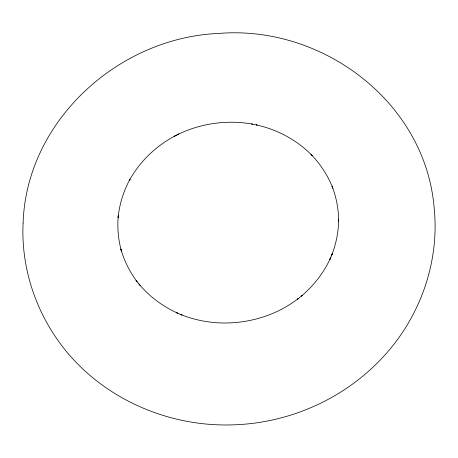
<?xml version="1.0" encoding="UTF-8"?>
<svg xmlns="http://www.w3.org/2000/svg" width="458" height="458" viewBox="0 0 458 458"><rect width="100%" height="100%" fill="white"/><g stroke="black" fill="none" stroke-linecap="round" stroke-linejoin="round"><path stroke-width="0.69" d="M174.767 136.078L174.103 136.41L178.918 133.971C158.142 143.978 140.343 160.323 129.253 180.607L130.066 179.101C123.586 190.963 119.446 204.102 118.112 217.556L118.307 215.472C117.145 227.431 118.216 239.597 121.462 251.161L120.86 249.06C124.215 260.9 129.832 272.075 137.257 281.888M178.328 134.263C201.154 123.231 227.466 119.63 252.421 124.112L251.774 123.992L257.07 125.045L256.337 124.908C277.353 129.528 297.099 140.119 312.156 155.554L310.965 154.317C320.394 164.004 327.917 175.546 332.817 188.146L332.073 186.194C336.407 197.398 338.639 209.398 338.628 221.414L338.639 219.227C338.594 231.536 336.189 243.805 331.684 255.255L332.462 253.406L329.852 259.583L330.619 257.774C323.949 272.573 313.782 285.706 301.353 296.12L302.377 295.313L297.46 299.229L298.416 298.479C265.583 323.795 219.348 330.126 180.916 314.577L182.044 315.041L176.25 312.591L177.458 313.089C162.687 306.408 149.36 296.486 138.957 284.029M136.003 280.319L140.177 285.563M23.1 223.029C20.444 276.449 42.405 330.023 80.82 367.064C121.748 406.767 179.593 427.629 236.402 424.715C293.933 422.202 350.089 395.598 387.674 351.83C421.463 313.003 439.337 260.276 434.241 208.888C426.032 102.518 322.621 24.858 218.764 33.434C118.605 37.516 26.398 120.826 23.1 223.029"/></g></svg>
